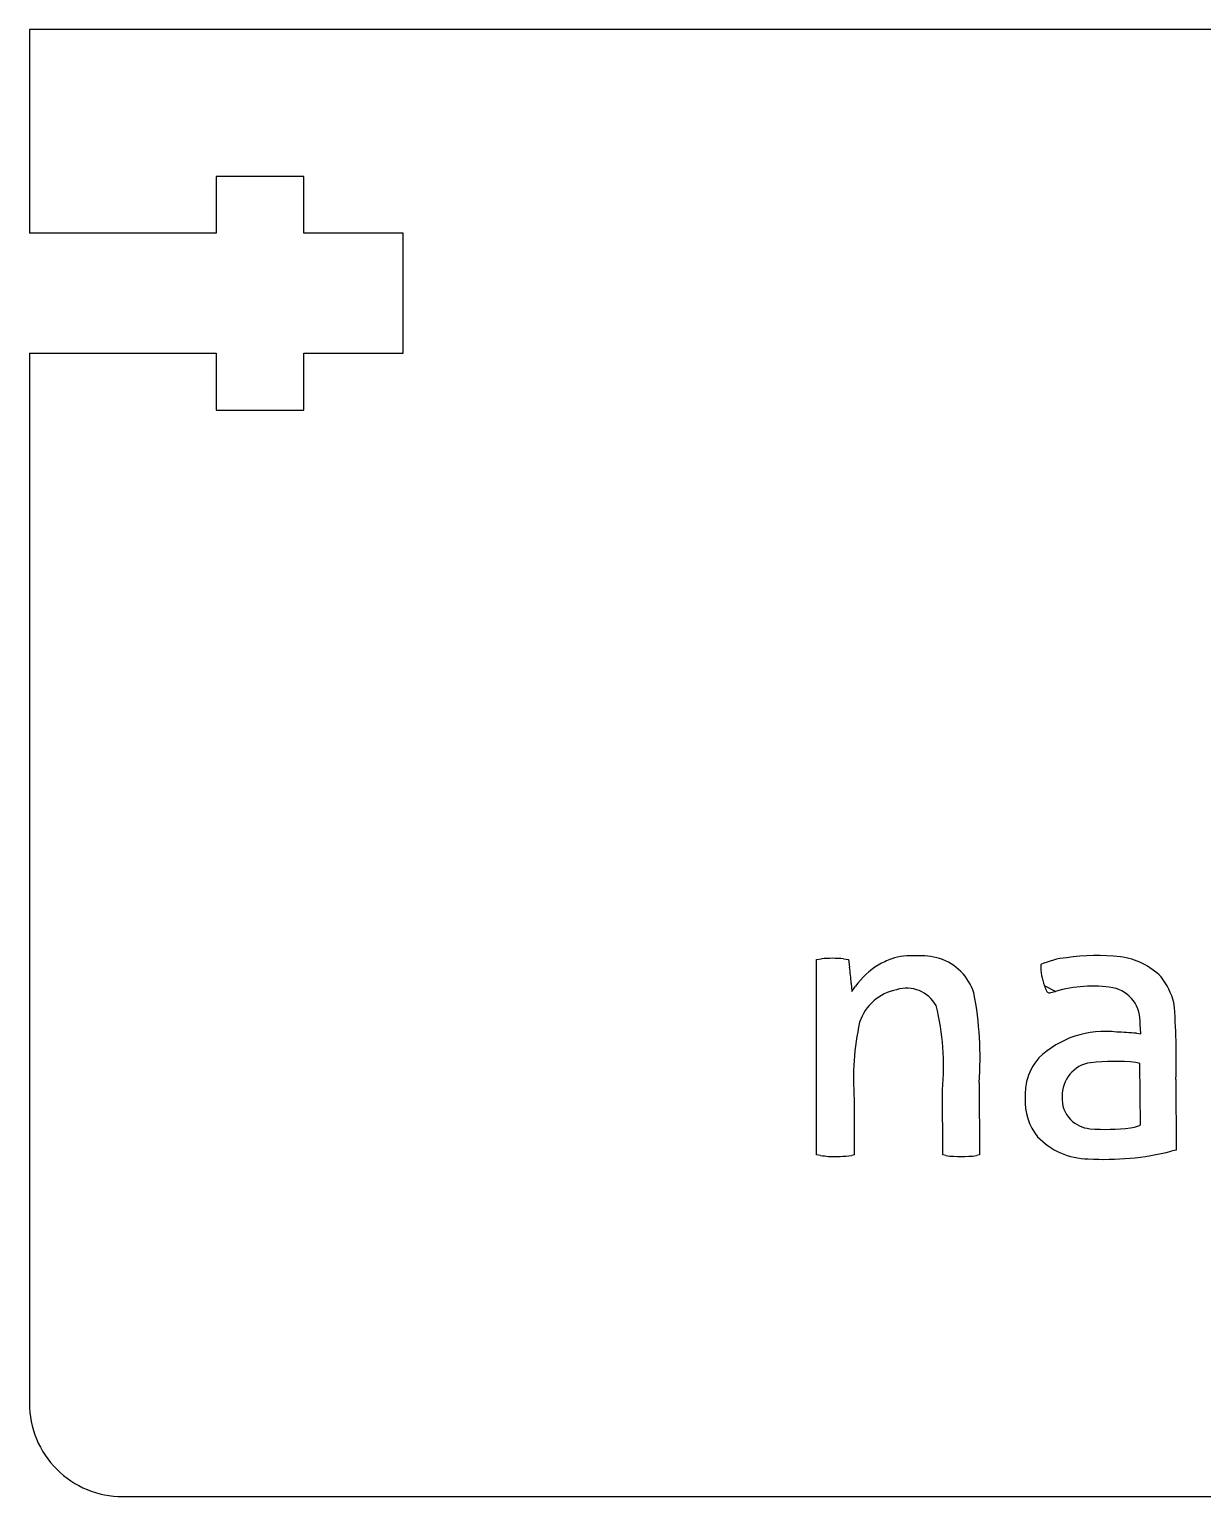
# Model space of a CAD drawing. Extents: x -105 to 105, y -106 to 105.
# Drawn here: x -103.63 to -71.72, y 65.38 to 105.25 of the extents above; entities that cross this region are included whole.
import ezdxf

# ---------------------------------------------------------------- set-up
doc = ezdxf.new("R2010")
doc.units = 0
doc.header["$MEASUREMENT"] = 0
doc.layers.add('LAYER_1', color=7, linetype='CONTINUOUS')

msp = doc.modelspace()

# ---------------------------------------------------------------- linework, layer by layer
at = {"layer": 'LAYER_1'}
for points in [[(-103.6252, 105.2541), (-103.6252, 105.2541), (-103.6252, 99.7141), (-103.6252, 99.7141)], [(-61.7152, 105.2541), (-61.7152, 105.2541), (-103.6252, 105.2541), (-103.6252, 105.2541)], [(-103.6252, 96.4502), (-103.6252, 96.4502), (-103.6252, 67.9161), (-103.6252, 67.9161)], [(-81.4875, 79.9914), (-81.6866, 80.0126), (-81.8874, 80.0126), (-82.0865, 79.9914)], [(-81.2776, 79.3325), (-81.2888, 79.4781), (-81.3045, 79.6232), (-81.3249, 79.7677)], [(-80.548, 79.8251), (-80.7846, 79.671), (-80.9921, 79.4765), (-81.1613, 79.2504)], [(-80.18, 79.9915), (-80.307, 79.946), (-80.4301, 79.8904), (-80.548, 79.8251)], [(-79.5207, 80.0705), (-79.7436, 80.0907), (-79.9682, 80.0638), (-80.18, 79.9915)], [(-78.8768, 79.9998), (-79.0852, 80.0631), (-79.3035, 80.0871), (-79.5207, 80.0705)], [(-77.9447, 79.0693), (-78.0881, 79.5111), (-78.4348, 79.8572), (-78.8768, 79.9998)], [(-76.1229, 79.8343), (-76.1303, 79.6395), (-76.0981, 79.4452), (-76.0282, 79.2633)], [(-75.4256, 80.0221), (-75.6671, 80), (-75.903, 79.9365), (-76.1229, 79.8343)], [(-73.9618, 80.0493), (-74.4489, 80.1015), (-74.9407, 80.0924), (-75.4256, 80.0222)], [(-72.8529, 79.5007), (-73.1517, 79.8012), (-73.5417, 79.9941), (-73.9618, 80.0493)], [(-72.505, 78.8048), (-72.576, 79.0566), (-72.6941, 79.2928), (-72.8529, 79.5007)], [(-80.0454, 79.153), (-80.5156, 79.0611), (-80.8999, 78.7233), (-81.0513, 78.2688)], [(-78.9717, 78.7203), (-79.1803, 79.1024), (-79.6301, 79.2837), (-80.0454, 79.153)], [(-77.8003, 76.6252), (-77.742, 77.4427), (-77.7906, 78.2644), (-77.9447, 79.0693)], [(-74.1655, 79.2071), (-74.6877, 79.2895), (-75.2216, 79.2554), (-75.729, 79.1072)], [(-73.4281, 78.2173), (-73.3882, 78.6862), (-73.7048, 79.1111), (-74.1655, 79.2071)], [(-78.7985, 76.4326), (-78.7224, 77.1994), (-78.781, 77.9737), (-78.9717, 78.7203)], [(-72.4502, 76.7148), (-72.4282, 77.4119), (-72.4465, 78.1097), (-72.505, 78.8048)], [(-81.0513, 78.2688), (-81.2017, 77.5824), (-81.2505, 76.8776), (-81.1962, 76.177)], [(-73.4093, 77.9522), (-73.4093, 77.9522), (-73.4281, 78.2173), (-73.4281, 78.2173)], [(-74.0622, 78.0013), (-74.836, 78.0975), (-75.6121, 77.8417), (-76.177, 77.3042)], [(-73.5275, 77.9684), (-73.7053, 77.9852), (-73.8836, 77.9962), (-74.0622, 78.0013)], [(-73.5275, 77.9684), (-73.5275, 77.9684), (-73.4093, 77.9523), (-73.4093, 77.9523)], [(-76.177, 77.3042), (-76.3368, 77.1155), (-76.453, 76.8937), (-76.5171, 76.6549)], [(-74.773, 77.1701), (-75.2287, 77.1053), (-75.5609, 76.7052), (-75.5408, 76.2454)], [(-73.5444, 77.1751), (-73.9529, 77.2194), (-74.3649, 77.2177), (-74.773, 77.17)], [(-76.5171, 76.6549), (-76.5443, 76.5072), (-76.5555, 76.357), (-76.5505, 76.207)], [(-76.5505, 76.207), (-76.5712, 75.8283), (-76.4513, 75.4553), (-76.2138, 75.1597)], [(-75.5408, 76.2454), (-75.5628, 76.0156), (-75.4807, 75.7881), (-75.3172, 75.6252)], [(-75.3172, 75.6252), (-75.1744, 75.4858), (-74.9894, 75.3977), (-74.7911, 75.3749)], [(-74.7911, 75.3749), (-74.4225, 75.3469), (-74.0521, 75.3553), (-73.6852, 75.4)], [(-73.6852, 75.4), (-73.6134, 75.4116), (-73.5426, 75.4291), (-73.4737, 75.4523)], [(-73.4737, 75.4523), (-73.4737, 75.4523), (-73.4158, 75.4766), (-73.4158, 75.4766)], [(-76.2138, 75.1597), (-75.856, 74.7799), (-75.3587, 74.5624), (-74.8369, 74.5577)], [(-82.1121, 74.6473), (-82.0418, 74.6382), (-81.9715, 74.6302), (-81.9009, 74.6233)], [(-81.9009, 74.6234), (-81.6894, 74.6144), (-81.4776, 74.623), (-81.2675, 74.6491)], [(-81.9009, 74.6234), (-81.9009, 74.6234), (-81.9009, 74.6233), (-81.9009, 74.6233)], [(-78.7064, 74.6435), (-78.43, 74.6153), (-78.1515, 74.6153), (-77.8751, 74.6435)], [(-74.8369, 74.5577), (-74.0777, 74.511), (-73.3158, 74.5799), (-72.5772, 74.7619)], [(-103.6252, 67.9161), (-103.6252, 67.2425), (-103.3576, 66.5964), (-102.8812, 66.1201)], [(-102.8812, 66.1201), (-102.4049, 65.6437), (-101.7588, 65.3761), (-101.0852, 65.3761)], [(-101.0852, 65.3761), (-101.0852, 65.3761), (-9.6452, 65.3761), (-9.6452, 65.3761)]]:
    msp.add_open_spline(points, degree=3, dxfattribs=at)
for points, knots in [([(-103.6252, 96.4502), (-103.6252, 96.4502), (-98.5452, 96.4502), (-98.5452, 96.4502), (-98.5452, 96.4502), (-98.5452, 96.4502), (-98.5452, 94.9072), (-98.5452, 94.9072), (-98.5452, 94.9072), (-98.5452, 94.9072), (-96.1639, 94.9072), (-96.1639, 94.9072), (-96.1639, 94.9072), (-96.1639, 94.9072), (-96.1639, 96.4502), (-96.1639, 96.4502), (-96.1639, 96.4502), (-96.1639, 96.4502), (-93.4652, 96.4502), (-93.4652, 96.4502), (-93.4652, 96.4502), (-93.4652, 96.4502), (-93.4652, 99.7141), (-93.4652, 99.7141), (-93.4652, 99.7141), (-93.4652, 99.7141), (-96.1639, 99.7141), (-96.1639, 99.7141), (-96.1639, 99.7141), (-96.1639, 99.7141), (-96.1639, 101.2572), (-96.1639, 101.2572), (-96.1639, 101.2572), (-96.1639, 101.2572), (-98.5452, 101.2572), (-98.5452, 101.2572), (-98.5452, 101.2572), (-98.5452, 101.2572), (-98.5452, 99.7141), (-98.5452, 99.7141), (-98.5452, 99.7141), (-98.5452, 99.7141), (-103.6252, 99.7141), (-103.6252, 99.7141)], [0, 0, 0, 0, 0.0833333, 0.0833333, 0.0833333, 0.0833333, 0.1666667, 0.1666667, 0.1666667, 0.1666667, 0.25, 0.25, 0.25, 0.25, 0.3333333, 0.3333333, 0.3333333, 0.3333333, 0.4166667, 0.4166667, 0.4166667, 0.4166667, 0.5, 0.5, 0.5, 0.5, 0.5833333, 0.5833333, 0.5833333, 0.5833333, 0.6666667, 0.6666667, 0.6666667, 0.6666667, 0.75, 0.75, 0.75, 0.75, 0.8333333, 0.8333333, 0.8333333, 0.8333333, 1, 1, 1, 1]), ([(-82.1121, 74.6473), (-82.1121, 74.6473), (-82.2209, 74.6617), (-82.2209, 74.6617), (-82.2209, 74.6617), (-82.2209, 74.6617), (-82.2209, 77.3183), (-82.2209, 77.3183), (-82.2209, 77.3183), (-82.2209, 77.3183), (-82.2209, 79.975), (-82.2209, 79.975), (-82.2209, 79.975), (-82.2209, 79.975), (-82.0865, 79.9911), (-82.0865, 79.9911)], [0, 0, 0, 0, 0.2, 0.2, 0.2, 0.2, 0.4, 0.4, 0.4, 0.4, 0.6, 0.6, 0.6, 0.6, 1, 1, 1, 1]), ([(-81.4875, 79.9914), (-81.4875, 79.9914), (-81.3556, 79.9756), (-81.3556, 79.9756), (-81.3556, 79.9756), (-81.3556, 79.9756), (-81.3249, 79.7677), (-81.3249, 79.7677)], [0, 0, 0, 0, 0.3333333, 0.3333333, 0.3333333, 0.3333333, 1, 1, 1, 1]), ([(-81.2776, 79.3325), (-81.2776, 79.3325), (-81.2611, 79.1052), (-81.2611, 79.1052), (-81.2611, 79.1052), (-81.2611, 79.1052), (-81.1613, 79.2504), (-81.1613, 79.2504)], [0, 0, 0, 0, 0.3333333, 0.3333333, 0.3333333, 0.3333333, 1, 1, 1, 1]), ([(-75.729, 79.1072), (-75.729, 79.1072), (-75.7785, 79.0939), (-75.7785, 79.0939), (-75.7785, 79.0939), (-75.7785, 79.0939), (-75.82, 79.0832), (-75.82, 79.0832), (-75.82, 79.0832), (-75.82, 79.0832), (-75.8545, 79.0756), (-75.8545, 79.0756), (-75.8545, 79.0756), (-75.8545, 79.0756), (-75.883, 79.0713), (-75.883, 79.0713), (-75.883, 79.0713), (-75.883, 79.0713), (-75.9075, 79.0712), (-75.9075, 79.0712), (-75.9075, 79.0712), (-75.9075, 79.0712), (-75.9276, 79.076), (-75.9276, 79.076), (-75.9276, 79.076), (-75.9276, 79.076), (-75.9445, 79.0865), (-75.9445, 79.0865), (-75.9445, 79.0865), (-75.9445, 79.0865), (-75.9594, 79.1031), (-75.9594, 79.1031), (-75.9594, 79.1031), (-75.9594, 79.1031), (-75.9734, 79.1265), (-75.9734, 79.1265), (-75.9734, 79.1265), (-75.9734, 79.1265), (-75.9875, 79.1575), (-75.9875, 79.1575), (-75.9875, 79.1575), (-75.9875, 79.1575), (-75.9995, 79.1874), (-75.9995, 79.1874), (-75.9995, 79.1874), (-75.9995, 79.1874), (-76.0129, 79.2225), (-76.0129, 79.2225), (-76.0129, 79.2225), (-76.0129, 79.2225), (-76.0282, 79.2631), (-76.0282, 79.2631), (-76.0282, 79.2631), (-76.0282, 79.2631), (-75.7291, 79.107), (-75.7291, 79.107), (-75.7291, 79.107), (-75.7291, 79.107), (-75.729, 79.1072), (-75.729, 79.1072)], [0, 0, 0, 0, 0.0625, 0.0625, 0.0625, 0.0625, 0.125, 0.125, 0.125, 0.125, 0.1875, 0.1875, 0.1875, 0.1875, 0.25, 0.25, 0.25, 0.25, 0.3125, 0.3125, 0.3125, 0.3125, 0.375, 0.375, 0.375, 0.375, 0.4375, 0.4375, 0.4375, 0.4375, 0.5, 0.5, 0.5, 0.5, 0.5625, 0.5625, 0.5625, 0.5625, 0.625, 0.625, 0.625, 0.625, 0.6875, 0.6875, 0.6875, 0.6875, 0.75, 0.75, 0.75, 0.75, 0.8125, 0.8125, 0.8125, 0.8125, 0.875, 0.875, 0.875, 0.875, 1, 1, 1, 1]), ([(-73.4158, 75.4768), (-73.4158, 75.4768), (-73.4225, 76.3146), (-73.4225, 76.3146), (-73.4225, 76.3146), (-73.4225, 76.3146), (-73.4293, 77.1526), (-73.4293, 77.1526), (-73.4293, 77.1526), (-73.4293, 77.1526), (-73.5444, 77.1751), (-73.5444, 77.1751)], [0, 0, 0, 0, 0.25, 0.25, 0.25, 0.25, 0.5, 0.5, 0.5, 0.5, 1, 1, 1, 1]), ([(-77.8003, 76.6252), (-77.8003, 76.6252), (-77.7907, 74.6631), (-77.7907, 74.6631), (-77.7907, 74.6631), (-77.7907, 74.6631), (-77.8751, 74.6442), (-77.8751, 74.6442)], [0, 0, 0, 0, 0.3333333, 0.3333333, 0.3333333, 0.3333333, 1, 1, 1, 1]), ([(-72.4502, 76.7148), (-72.4502, 76.7148), (-72.4418, 74.7912), (-72.4418, 74.7912), (-72.4418, 74.7912), (-72.4418, 74.7912), (-72.5772, 74.7619), (-72.5772, 74.7619)], [0, 0, 0, 0, 0.3333333, 0.3333333, 0.3333333, 0.3333333, 1, 1, 1, 1]), ([(-81.1962, 76.177), (-81.1962, 76.177), (-81.1971, 74.6626), (-81.1971, 74.6626), (-81.1971, 74.6626), (-81.1971, 74.6626), (-81.2675, 74.6491), (-81.2675, 74.6491)], [0, 0, 0, 0, 0.3333333, 0.3333333, 0.3333333, 0.3333333, 1, 1, 1, 1]), ([(-78.7064, 74.6435), (-78.7064, 74.6435), (-78.7878, 74.6619), (-78.7878, 74.6619), (-78.7878, 74.6619), (-78.7878, 74.6619), (-78.7985, 76.4326), (-78.7985, 76.4326)], [0, 0, 0, 0, 0.3333333, 0.3333333, 0.3333333, 0.3333333, 1, 1, 1, 1])]:
    msp.add_open_spline(points, degree=3, knots=knots, dxfattribs=at)

doc.saveas('drawing.dxf')
